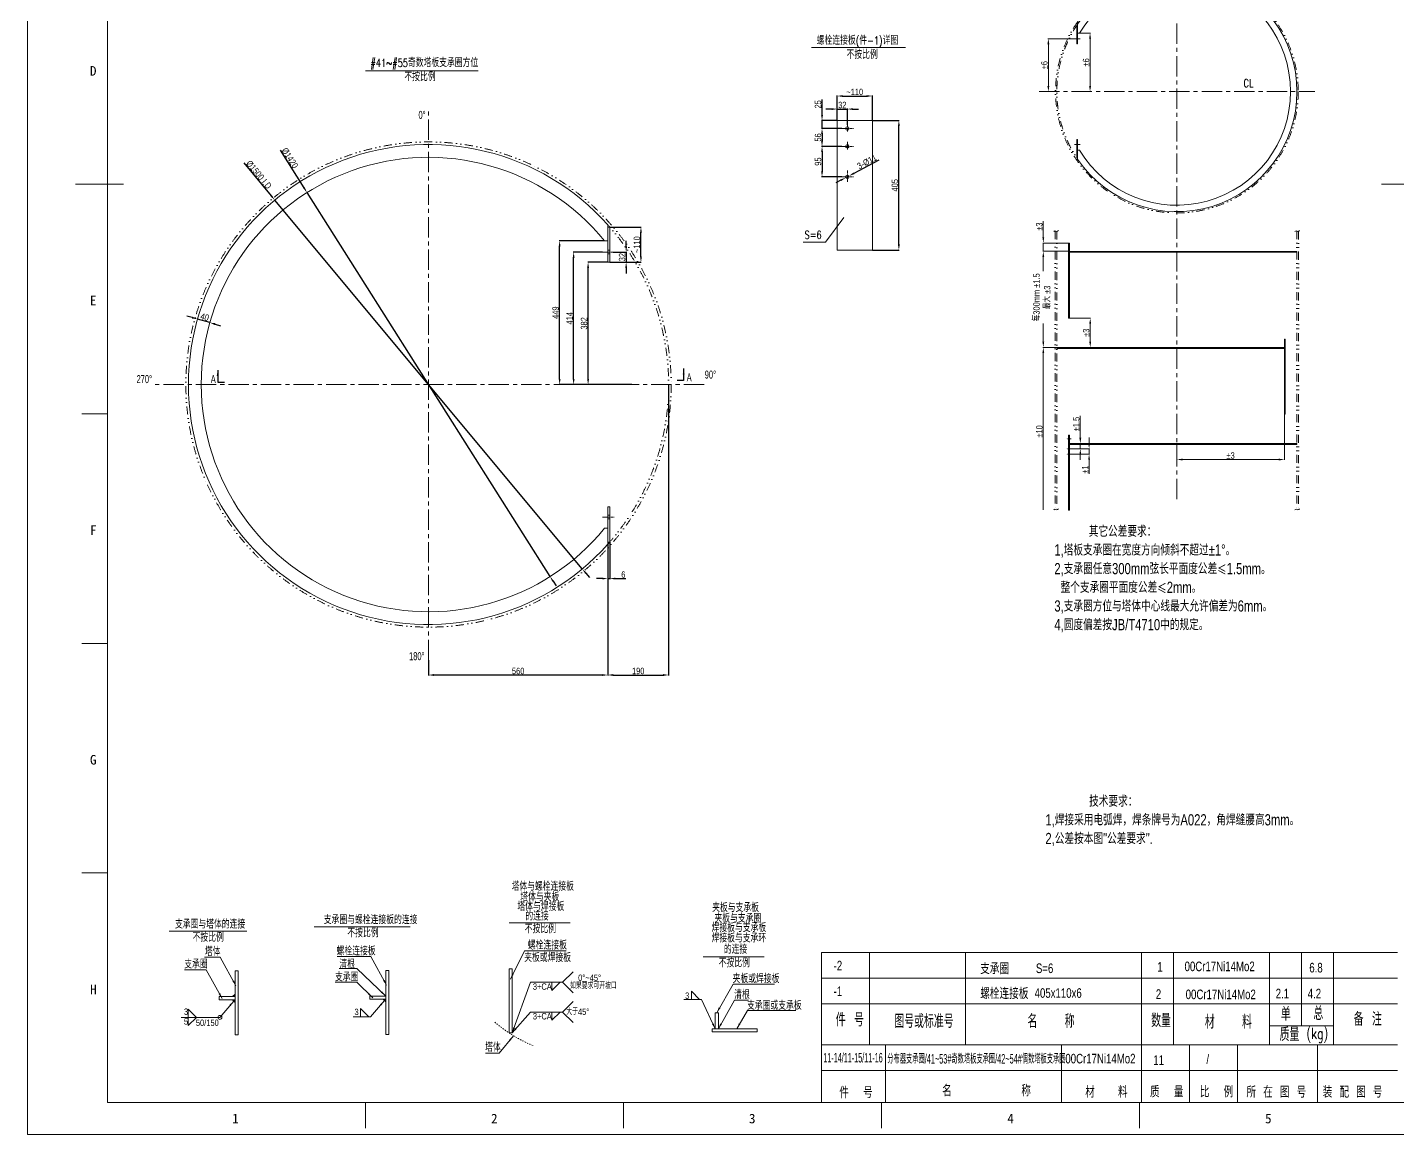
# Model space of a CAD drawing. Header units: millimetres. Extents: x 8160 to 405605, y -30951 to 80400.
# Drawn here: x 255247 to 272367, y 4938 to 18776 of the extents above; entities that cross this region are included whole.
import ezdxf

# ---------------------------------------------------------------- set-up
doc = ezdxf.new("R2010")
doc.units = ezdxf.units.MM
doc.linetypes.add('CENTER', pattern=[50.8, 31.75, -6.35, 6.35, -6.35])
doc.linetypes.add('DIVIDE', pattern=[31.75, 12.7, -6.35, 0, -6.35, 0, -6.35])
doc.layers.get('0').update_dxf_attribs({"lineweight": 13})
doc.layers.get('Defpoints').update_dxf_attribs({"lineweight": 13})
for name, color, linetype, lineweight in [('bh', 7, 'Continuous', 13), ('CENTER', 1, 'CENTER', 13), ('DIM', 7, 'Continuous', 13), ('DIVIDE', 3, 'DIVIDE', 13), ('PROFILE', 4, 'Continuous', 15), ('SEE', 2, 'Continuous', 13), ('table_i', 7, 'Continuous', 13), ('table_o', 161, 'Continuous', 13), ('TEXT', 7, 'Continuous', 13)]:
    doc.layers.add(name, color=color, linetype=linetype, lineweight=lineweight)
doc.styles.add('HZ', font='txt.shx', dxfattribs={"width": 0.75, "bigfont": 'tcc_hzdx.shx'})
doc.styles.add('HZDX', font='tcc_simp.shx', dxfattribs={"width": 0.8, "height": 80, "bigfont": 'hzdx.shx'})
doc.styles.add('HZTXT', font='txt', dxfattribs={"width": 0.7, "height": 30, "bigfont": 'HZTXT'})
doc.styles.add('TCC', font='tcc_simp.shx', dxfattribs={"width": 0.75, "bigfont": 'tcc_hzdx.shx'})
doc.styles.add('图签', font='SimSun.ttf', dxfattribs={"height": 3})
doc.dimstyles.new('uni', dxfattribs={"dimtxt": 90, "dimasz": 70, "dimexe": 5, "dimexo": 0.625, "dimgap": 10, "dimtad": 1, "dimdec": 0, "dimdsep": 46, "dimtxsty": 'HZDX', "dimcen": 2.5, "dimadec": 0, "dimazin": 0, "dimtfac": 1, "dimtdec": 0, "dimtmove": 0, "dimatfit": 3, "dimfxl": 0, "dimarcsym": 0})

# ---------------------------------------------------------------- blocks, each defined once
blk = doc.blocks.new('*D303')
at = {"layer": 'Defpoints', "color": 0}
for p in [(265805, 17919), (265365, 17613), (265805, 17613)]:
    blk.add_point(p, dxfattribs=at)
at = {"layer": 'DIM', "color": 0, "lineweight": -2}
for p, q in [((265365, 17614), (265365, 17924)), ((265435, 17919), (265735, 17919)), ((265805, 17614), (265805, 17924))]:
    blk.add_line(p, q, dxfattribs=at)
at = {"layer": 'DIM', "color": 0}
for points in [[(265435, 17930), (265435, 17907), (265365, 17919)], [(265735, 17930), (265735, 17907), (265805, 17919)]]:
    blk.add_solid(points, dxfattribs=at)
at = {"layer": 'DIM', "color": 0, "insert": (265585, 17969), "char_height": 80, "attachment_point": 5, "style": 'HZDX'}
blk.add_mtext('~110', dxfattribs=at)
blk = doc.blocks.new('*D304')
at = {"layer": 'Defpoints', "color": 0}
for p in [(265805, 17613), (266136, 17613), (265805, 15993)]:
    blk.add_point(p, dxfattribs=at)
at = {"layer": 'DIM', "color": 0, "lineweight": -2}
for p, q in [((265805, 17613), (266141, 17613)), ((266136, 16063), (266136, 17543)), ((265805, 15993), (266141, 15993))]:
    blk.add_line(p, q, dxfattribs=at)
at = {"layer": 'DIM', "color": 0}
for points in [[(266124, 17543), (266148, 17543), (266136, 17613)], [(266124, 16063), (266148, 16063), (266136, 15993)]]:
    blk.add_solid(points, dxfattribs=at)
at = {"layer": 'DIM', "color": 0, "insert": (266086, 16803), "char_height": 80, "attachment_point": 5, "rotation": 90, "style": 'HZDX'}
blk.add_mtext('405', dxfattribs=at)
blk = doc.blocks.new('*D305')
at = {"layer": 'Defpoints', "color": 0}
for p in [(265176, 17613), (265365, 17613), (265424, 17513)]:
    blk.add_point(p, dxfattribs=at)
at = {"layer": 'DIM', "color": 0, "lineweight": -2}
for p, q in [((265176, 17683), (265176, 17877)), ((265364, 17613), (265171, 17613)), ((265423, 17513), (265171, 17513)), ((265176, 17513), (265176, 17613)), ((265176, 17443), (265176, 17373))]:
    blk.add_line(p, q, dxfattribs=at)
at = {"layer": 'DIM', "color": 0}
for points in [[(265164, 17683), (265188, 17683), (265176, 17613)], [(265164, 17443), (265188, 17443), (265176, 17513)]]:
    blk.add_solid(points, dxfattribs=at)
at = {"layer": 'DIM', "color": 0, "insert": (265126, 17815), "char_height": 80, "attachment_point": 5, "rotation": 90, "style": 'HZDX'}
blk.add_mtext('25', dxfattribs=at)
blk = doc.blocks.new('*D306')
at = {"layer": 'Defpoints', "color": 0}
for p in [(265424, 17513), (265176, 17289), (265424, 17289)]:
    blk.add_point(p, dxfattribs=at)
at = {"layer": 'DIM', "color": 0, "lineweight": -2}
for p, q in [((265423, 17513), (265171, 17513)), ((265176, 17443), (265176, 17359)), ((265423, 17289), (265171, 17289))]:
    blk.add_line(p, q, dxfattribs=at)
at = {"layer": 'DIM', "color": 0}
for points in [[(265164, 17443), (265188, 17443), (265176, 17513)], [(265164, 17359), (265188, 17359), (265176, 17289)]]:
    blk.add_solid(points, dxfattribs=at)
at = {"layer": 'DIM', "color": 0, "insert": (265126, 17401), "char_height": 80, "attachment_point": 5, "rotation": 90, "style": 'HZDX'}
blk.add_mtext('56', dxfattribs=at)
blk = doc.blocks.new('*D307')
at = {"layer": 'Defpoints', "color": 0}
for p in [(265424, 17289), (265176, 16909), (265424, 16909)]:
    blk.add_point(p, dxfattribs=at)
at = {"layer": 'DIM', "color": 0, "lineweight": -2}
for p, q in [((265423, 17289), (265171, 17289)), ((265176, 17219), (265176, 16979)), ((265423, 16909), (265171, 16909))]:
    blk.add_line(p, q, dxfattribs=at)
at = {"layer": 'DIM', "color": 0}
for points in [[(265164, 17219), (265188, 17219), (265176, 17289)], [(265164, 16979), (265188, 16979), (265176, 16909)]]:
    blk.add_solid(points, dxfattribs=at)
at = {"layer": 'DIM', "color": 0, "insert": (265126, 17099), "char_height": 80, "attachment_point": 5, "rotation": 90, "style": 'HZDX'}
blk.add_mtext('95', dxfattribs=at)
blk = doc.blocks.new('*D302')
at = {"layer": 'Defpoints', "color": 0}
for p in [(265493, 17756), (265365, 17613), (265493, 17560)]:
    blk.add_point(p, dxfattribs=at)
at = {"layer": 'DIM', "color": 0, "lineweight": -2}
for p, q in [((265295, 17756), (265225, 17756)), ((265365, 17614), (265365, 17761)), ((265365, 17756), (265493, 17756)), ((265493, 17560), (265493, 17761)), ((265563, 17756), (265633, 17756))]:
    blk.add_line(p, q, dxfattribs=at)
at = {"layer": 'DIM', "color": 0}
for points in [[(265295, 17767), (265295, 17744), (265365, 17756)], [(265563, 17767), (265563, 17744), (265493, 17756)]]:
    blk.add_solid(points, dxfattribs=at)
at = {"layer": 'DIM', "color": 0, "insert": (265429, 17806), "char_height": 80, "attachment_point": 5, "style": 'HZDX'}
blk.add_mtext('32', dxfattribs=at)
blk = doc.blocks.new('*D301')
at = {"layer": 'Defpoints', "color": 0}
for p in [(265473, 16899), (265512, 16919)]:
    blk.add_point(p, dxfattribs=at)
at = {"layer": 'DIM', "color": 0, "lineweight": -2}
for p, q in [((265885, 17117), (265574, 16952)), ((265411, 16866), (265350, 16833)), ((265473, 16899), (265512, 16919))]:
    blk.add_line(p, q, dxfattribs=at)
at = {"layer": 'DIM', "color": 0}
for points in [[(265568, 16963), (265579, 16942), (265512, 16919)], [(265406, 16876), (265417, 16856), (265473, 16899)]]:
    blk.add_solid(points, dxfattribs=at)
at = {"layer": 'DIM', "color": 0, "insert": (265737, 17095), "char_height": 80, "attachment_point": 5, "rotation": 27.9631, "style": 'HZDX'}
blk.add_mtext('3-%%C11', dxfattribs=at)
blk = doc.blocks.new('*D698')
at = {"layer": 'Defpoints', "color": 0}
for p in [(88556, 9970), (89796, 9882), (88556, 9210)]:
    blk.add_point(p, dxfattribs=at)
at = {"layer": 'DIM', "color": 0, "lineweight": -2}
for p, q in [((88556, 9211), (88556, 9975)), ((89726, 9970), (88626, 9970)), ((89796, 9882), (89796, 9975))]:
    blk.add_line(p, q, dxfattribs=at)
at = {"layer": 'DIM', "color": 0}
for points in [[(88626, 9982), (88626, 9958), (88556, 9970)], [(89726, 9982), (89726, 9958), (89796, 9970)]]:
    blk.add_solid(points, dxfattribs=at)
at = {"layer": 'DIM', "color": 0, "insert": (89176, 10020), "char_height": 80, "attachment_point": 5, "style": 'HZDX'}
blk.add_mtext('%%p3', dxfattribs=at)
blk = doc.blocks.new('*D699')
at = {"layer": 'Defpoints', "color": 0}
for p in [(88579, 9098), (88579, 8366), (88711, 8366)]:
    blk.add_point(p, dxfattribs=at)
at = {"layer": 'DIM', "color": 0, "lineweight": -2}
for p, q in [((88580, 9098), (88716, 9098)), ((88711, 9028), (88711, 8436)), ((88580, 8366), (88716, 8366))]:
    blk.add_line(p, q, dxfattribs=at)
at = {"layer": 'DIM', "color": 0}
for points in [[(88699, 9028), (88723, 9028), (88711, 9098)], [(88699, 8436), (88723, 8436), (88711, 8366)]]:
    blk.add_solid(points, dxfattribs=at)
at = {"layer": 'DIM', "color": 0, "insert": (88661, 8732), "char_height": 80, "attachment_point": 5, "rotation": 90, "style": 'HZDX'}
blk.add_mtext('%%p6', dxfattribs=at)
blk = doc.blocks.new('*D700')
at = {"layer": 'Defpoints', "color": 0}
for p in [(88517, 9028), (88190, 8366), (88280, 8366)]:
    blk.add_point(p, dxfattribs=at)
at = {"layer": 'DIM', "color": 0, "lineweight": -2}
for p, q in [((88516, 9028), (88185, 9028)), ((88190, 8958), (88190, 8436)), ((88279, 8366), (88185, 8366))]:
    blk.add_line(p, q, dxfattribs=at)
at = {"layer": 'DIM', "color": 0}
for points in [[(88178, 8958), (88202, 8958), (88190, 9028)], [(88178, 8436), (88202, 8436), (88190, 8366)]]:
    blk.add_solid(points, dxfattribs=at)
at = {"layer": 'DIM', "color": 0, "insert": (88140, 8697), "char_height": 80, "attachment_point": 5, "rotation": 90, "style": 'HZDX'}
blk.add_mtext('%%p6', dxfattribs=at)
blk = doc.blocks.new('*D701')
at = {"layer": 'Defpoints', "color": 0}
for p in [(88127, 6474), (88441, 6474), (88453, 6370)]:
    blk.add_point(p, dxfattribs=at)
at = {"layer": 'DIM', "color": 0, "lineweight": -2}
for p, q in [((88127, 6544), (88127, 6745)), ((88440, 6474), (88122, 6474)), ((88452, 6370), (88122, 6370)), ((88127, 6370), (88127, 6474)), ((88127, 6300), (88127, 6230))]:
    blk.add_line(p, q, dxfattribs=at)
at = {"layer": 'DIM', "color": 0}
for points in [[(88115, 6544), (88138, 6544), (88127, 6474)], [(88115, 6300), (88138, 6300), (88127, 6370)]]:
    blk.add_solid(points, dxfattribs=at)
at = {"layer": 'DIM', "color": 0, "insert": (88077, 6679), "char_height": 80, "attachment_point": 5, "rotation": 90, "style": 'HZDX'}
blk.add_mtext('%%P3', dxfattribs=at)
blk = doc.blocks.new('*D702')
at = {"layer": 'Defpoints', "color": 0}
for p in [(88453, 6370), (88127, 5170), (88296, 5170)]:
    blk.add_point(p, dxfattribs=at)
at = {"layer": 'DIM', "color": 0, "lineweight": -2}
for p, q in [((88452, 6370), (88122, 6370)), ((88127, 6300), (88127, 6124)), ((88127, 5240), (88127, 5467)), ((88295, 5170), (88122, 5170))]:
    blk.add_line(p, q, dxfattribs=at)
at = {"layer": 'DIM', "color": 0}
for points in [[(88115, 6300), (88138, 6300), (88127, 6370)], [(88115, 5240), (88138, 5240), (88127, 5170)]]:
    blk.add_solid(points, dxfattribs=at)
at = {"layer": 'DIM', "color": 0, "insert": (88109, 5795), "char_height": 80, "attachment_point": 5, "rotation": 90, "style": 'HZDX'}
blk.add_mtext('每300mm %%P1.5\\P最大 %%p3', dxfattribs=at)
blk = doc.blocks.new('*D703')
at = {"layer": 'Defpoints', "color": 0}
for p in [(88453, 5534), (88453, 5170), (88713, 5170)]:
    blk.add_point(p, dxfattribs=at)
at = {"layer": 'DIM', "color": 0, "lineweight": -2}
for p, q in [((88454, 5534), (88718, 5534)), ((88713, 5464), (88713, 5240)), ((88454, 5170), (88718, 5170))]:
    blk.add_line(p, q, dxfattribs=at)
at = {"layer": 'DIM', "color": 0}
for points in [[(88701, 5464), (88724, 5464), (88713, 5534)], [(88701, 5240), (88724, 5240), (88713, 5170)]]:
    blk.add_solid(points, dxfattribs=at)
at = {"layer": 'DIM', "color": 0, "insert": (88663, 5352), "char_height": 80, "attachment_point": 5, "rotation": 90, "style": 'HZDX'}
blk.add_mtext('%%p3', dxfattribs=at)
blk = doc.blocks.new('*D704')
at = {"layer": 'Defpoints', "color": 0}
for p in [(91139, 4334), (89796, 3958), (91139, 3768)]:
    blk.add_point(p, dxfattribs=at)
at = {"layer": 'DIM', "color": 0, "lineweight": -2}
for p, q in [((91139, 4333), (91139, 3763)), ((89796, 3957), (89796, 3763)), ((89866, 3768), (91069, 3768))]:
    blk.add_line(p, q, dxfattribs=at)
at = {"layer": 'DIM', "color": 0}
for points in [[(89866, 3779), (89866, 3756), (89796, 3768)], [(91069, 3779), (91069, 3756), (91139, 3768)]]:
    blk.add_solid(points, dxfattribs=at)
at = {"layer": 'DIM', "color": 0, "insert": (90467, 3818), "char_height": 80, "attachment_point": 5, "style": 'HZDX'}
blk.add_mtext('%%p3', dxfattribs=at)
blk = doc.blocks.new('*D705')
at = {"layer": 'Defpoints', "color": 0}
for p in [(88473, 3970), (88589, 3970), (88473, 3902)]:
    blk.add_point(p, dxfattribs=at)
at = {"layer": 'DIM', "color": 0, "lineweight": -2}
for p, q in [((88589, 4040), (88589, 4313)), ((88473, 3970), (88594, 3970)), ((88589, 3902), (88589, 3970)), ((88473, 3902), (88594, 3902)), ((88589, 3832), (88589, 3762))]:
    blk.add_line(p, q, dxfattribs=at)
at = {"layer": 'DIM', "color": 0}
for points in [[(88577, 4040), (88601, 4040), (88589, 3970)], [(88577, 3832), (88601, 3832), (88589, 3902)]]:
    blk.add_solid(points, dxfattribs=at)
at = {"layer": 'DIM', "color": 0, "insert": (88539, 4211), "char_height": 80, "attachment_point": 5, "rotation": 90, "style": 'HZDX'}
blk.add_mtext('%%p1.5', dxfattribs=at)
blk = doc.blocks.new('*D697')
at = {"layer": 'Defpoints', "color": 0}
for p in [(88473, 3902), (88473, 3835), (88699, 3835)]:
    blk.add_point(p, dxfattribs=at)
at = {"layer": 'DIM', "color": 0, "lineweight": -2}
for p, q in [((88699, 3972), (88699, 4042)), ((88473, 3835), (88704, 3835)), ((88474, 3902), (88704, 3902)), ((88699, 3902), (88699, 3835)), ((88699, 3765), (88699, 3589))]:
    blk.add_line(p, q, dxfattribs=at)
at = {"layer": 'DIM', "color": 0}
for points in [[(88687, 3972), (88710, 3972), (88699, 3902)], [(88687, 3765), (88710, 3765), (88699, 3835)]]:
    blk.add_solid(points, dxfattribs=at)
at = {"layer": 'DIM', "color": 0, "insert": (88649, 3642), "char_height": 80, "attachment_point": 5, "rotation": 90, "style": 'HZDX'}
blk.add_mtext('%%p1', dxfattribs=at)
blk = doc.blocks.new('*D706')
at = {"layer": 'Defpoints', "color": 0}
for p in [(88296, 5170), (88127, 3139), (88296, 3139)]:
    blk.add_point(p, dxfattribs=at)
at = {"layer": 'DIM', "color": 0, "lineweight": -2}
for p, q in [((88295, 5170), (88122, 5170)), ((88127, 5100), (88127, 3139))]:
    blk.add_line(p, q, dxfattribs=at)
at = {"layer": 'DIM', "color": 0}
blk.add_solid([(88115, 5100), (88138, 5100), (88127, 5170)], dxfattribs=at)
at = {"layer": 'DIM', "color": 0, "insert": (88077, 4119), "char_height": 80, "attachment_point": 5, "rotation": 90, "style": 'HZDX'}
blk.add_mtext('%%p10', dxfattribs=at)
blk = doc.blocks.new('_None')
blk = doc.blocks.new('*D760')
at = {"layer": 'Defpoints', "color": 0}
for p in [(263259, 14313), (262499, 12317), (263259, 10682)]:
    blk.add_point(p, dxfattribs=at)
at = {"layer": 'DIM', "color": 0, "lineweight": -2}
for p, q in [((263259, 14312), (263259, 10677)), ((262499, 12316), (262499, 10677)), ((262569, 10682), (263189, 10682))]:
    blk.add_line(p, q, dxfattribs=at)
at = {"layer": 'DIM', "color": 0}
for points in [[(262569, 10694), (262569, 10670), (262499, 10682)], [(263189, 10694), (263189, 10670), (263259, 10682)]]:
    blk.add_solid(points, dxfattribs=at)
at = {"layer": 'DIM', "color": 0, "insert": (262879, 10732), "char_height": 80, "attachment_point": 5, "style": 'HZDX'}
blk.add_mtext('190', dxfattribs=at)
blk = doc.blocks.new('*D761')
at = {"layer": 'Defpoints', "color": 0}
for p in [(262499, 12317), (260259, 10869), (260259, 10682)]:
    blk.add_point(p, dxfattribs=at)
at = {"layer": 'DIM', "color": 0, "lineweight": -2}
for p, q in [((262499, 12316), (262499, 10677)), ((260259, 10869), (260259, 10677)), ((262429, 10682), (260329, 10682))]:
    blk.add_line(p, q, dxfattribs=at)
at = {"layer": 'DIM', "color": 0}
for points in [[(260329, 10694), (260329, 10670), (260259, 10682)], [(262429, 10694), (262429, 10670), (262499, 10682)]]:
    blk.add_solid(points, dxfattribs=at)
at = {"layer": 'DIM', "color": 0, "insert": (261379, 10732), "char_height": 80, "attachment_point": 5, "style": 'HZDX'}
blk.add_mtext('560', dxfattribs=at)
blk = doc.blocks.new('*D762')
at = {"layer": 'Defpoints', "color": 0}
for p in [(262523, 12344), (262499, 12317), (262523, 11887)]:
    blk.add_point(p, dxfattribs=at)
at = {"layer": 'DIM', "color": 0, "lineweight": -2}
for p, q in [((262523, 12344), (262523, 11882)), ((262499, 12316), (262499, 11882)), ((262429, 11887), (262359, 11887)), ((262499, 11887), (262523, 11887)), ((262593, 11887), (262723, 11887))]:
    blk.add_line(p, q, dxfattribs=at)
at = {"layer": 'DIM', "color": 0}
for points in [[(262429, 11899), (262429, 11876), (262499, 11887)], [(262593, 11899), (262593, 11876), (262523, 11887)]]:
    blk.add_solid(points, dxfattribs=at)
at = {"layer": 'DIM', "color": 0, "insert": (262693, 11937), "char_height": 80, "attachment_point": 5, "style": 'HZDX'}
blk.add_mtext('6', dxfattribs=at)
blk = doc.blocks.new('*D756')
at = {"layer": 'Defpoints', "color": 0}
for p in [(262565, 15969), (262524, 15841), (262728, 15841)]:
    blk.add_point(p, dxfattribs=at)
at = {"layer": 'DIM', "color": 0, "lineweight": -2}
for p, q in [((262728, 16039), (262728, 16109)), ((262566, 15969), (262733, 15969)), ((262728, 15969), (262728, 15841)), ((262524, 15841), (262733, 15841)), ((262728, 15771), (262728, 15701))]:
    blk.add_line(p, q, dxfattribs=at)
at = {"layer": 'DIM', "color": 0}
for points in [[(262717, 16039), (262740, 16039), (262728, 15969)], [(262717, 15771), (262740, 15771), (262728, 15841)]]:
    blk.add_solid(points, dxfattribs=at)
at = {"layer": 'DIM', "color": 0, "insert": (262678, 15905), "char_height": 80, "attachment_point": 5, "rotation": 90, "style": 'HZDX'}
blk.add_mtext('32', dxfattribs=at)
blk = doc.blocks.new('*D763')
at = {"layer": 'Defpoints', "color": 0}
for p in [(261897, 16109), (262459, 16109), (262799, 14313)]:
    blk.add_point(p, dxfattribs=at)
at = {"layer": 'DIM', "color": 0, "lineweight": -2}
for p, q in [((262459, 16109), (261892, 16109)), ((261897, 14383), (261897, 16039)), ((262799, 14313), (261892, 14313))]:
    blk.add_line(p, q, dxfattribs=at)
at = {"layer": 'DIM', "color": 0}
for points in [[(261886, 16039), (261909, 16039), (261897, 16109)], [(261886, 14383), (261909, 14383), (261897, 14313)]]:
    blk.add_solid(points, dxfattribs=at)
at = {"layer": 'DIM', "color": 0, "insert": (261847, 15211), "char_height": 80, "attachment_point": 5, "rotation": 90, "style": 'HZDX'}
blk.add_mtext('449', dxfattribs=at)
blk = doc.blocks.new('*D764')
at = {"layer": 'Defpoints', "color": 0}
for p in [(258339, 16617), (262180, 12008)]:
    blk.add_point(p, dxfattribs=at)
at = {"layer": 'DIM', "color": 0, "lineweight": -2}
for p, q in [((257951, 17082), (258294, 16671)), ((262180, 12008), (258339, 16617)), ((262225, 11954), (262269, 11900))]:
    blk.add_line(p, q, dxfattribs=at)
at = {"layer": 'DIM', "color": 0}
for points in [[(258303, 16679), (258285, 16664), (258339, 16617)], [(262234, 11962), (262216, 11947), (262180, 12008)]]:
    blk.add_solid(points, dxfattribs=at)
at = {"layer": 'DIM', "color": 0, "insert": (258139, 16935), "char_height": 80, "attachment_point": 5, "rotation": 309.8044, "style": 'HZDX'}
blk.add_mtext('%%C1500 I.D', dxfattribs=at)
blk = doc.blocks.new('*D757')
at = {"layer": 'Defpoints', "color": 0}
for p in [(257373, 15130), (257373, 15130), (257527, 15086)]:
    blk.add_point(p, dxfattribs=at)
at = {"layer": 'DIM', "color": 0, "lineweight": -2}
for p, q in [((257305, 15149), (257238, 15168)), ((257373, 15129), (257371, 15125)), ((257527, 15086), (257373, 15130)), ((257527, 15086), (257525, 15082)), ((257594, 15067), (257661, 15048))]:
    blk.add_line(p, q, dxfattribs=at)
at = {"layer": 'DIM', "color": 0}
for points in [[(257309, 15160), (257302, 15138), (257373, 15130)], [(257597, 15079), (257591, 15056), (257527, 15086)]]:
    blk.add_solid(points, dxfattribs=at)
at = {"layer": 'DIM', "color": 0, "insert": (257463, 15156), "char_height": 80, "attachment_point": 5, "rotation": 344.1883, "style": 'HZDX'}
blk.add_mtext('40', dxfattribs=at)
blk = doc.blocks.new('*D765')
at = {"layer": 'Defpoints', "color": 0}
for p in [(262523, 16281), (262913, 16281), (262523, 15841)]:
    blk.add_point(p, dxfattribs=at)
at = {"layer": 'DIM', "color": 0, "lineweight": -2}
for p, q in [((262524, 16281), (262918, 16281)), ((262913, 15911), (262913, 16211)), ((262524, 15841), (262918, 15841))]:
    blk.add_line(p, q, dxfattribs=at)
at = {"layer": 'DIM', "color": 0}
for points in [[(262902, 16211), (262925, 16211), (262913, 16281)], [(262902, 15911), (262925, 15911), (262913, 15841)]]:
    blk.add_solid(points, dxfattribs=at)
at = {"layer": 'DIM', "color": 0, "insert": (262863, 16061), "char_height": 80, "attachment_point": 5, "rotation": 90, "style": 'HZDX'}
blk.add_mtext('~110', dxfattribs=at)
blk = doc.blocks.new('*D758')
at = {"layer": 'Defpoints', "color": 0}
for p in [(258741, 16712), (261778, 11913)]:
    blk.add_point(p, dxfattribs=at)
at = {"layer": 'DIM', "color": 0, "lineweight": -2}
for p, q in [((258407, 17240), (258703, 16772)), ((261778, 11913), (258741, 16712)), ((261815, 11854), (261853, 11795))]:
    blk.add_line(p, q, dxfattribs=at)
at = {"layer": 'DIM', "color": 0}
for points in [[(258713, 16778), (258693, 16765), (258741, 16712)], [(261825, 11860), (261806, 11847), (261778, 11913)]]:
    blk.add_solid(points, dxfattribs=at)
at = {"layer": 'DIM', "color": 0, "insert": (258527, 17143), "char_height": 80, "attachment_point": 5, "rotation": 302.3273, "style": 'HZDX'}
blk.add_mtext('%%c1420', dxfattribs=at)
blk = doc.blocks.new('*D759')
at = {"layer": 'Defpoints', "color": 0}
for p in [(262253, 15841), (262499, 15841), (262799, 14313)]:
    blk.add_point(p, dxfattribs=at)
at = {"layer": 'DIM', "color": 0, "lineweight": -2}
for p, q in [((262499, 15841), (262248, 15841)), ((262253, 14383), (262253, 15771)), ((262798, 14313), (262248, 14313))]:
    blk.add_line(p, q, dxfattribs=at)
at = {"layer": 'DIM', "color": 0}
for points in [[(262241, 15771), (262265, 15771), (262253, 15841)], [(262241, 14383), (262265, 14383), (262253, 14313)]]:
    blk.add_solid(points, dxfattribs=at)
at = {"layer": 'DIM', "color": 0, "insert": (262203, 15077), "char_height": 80, "attachment_point": 5, "rotation": 90, "style": 'HZDX'}
blk.add_mtext('382', dxfattribs=at)
blk = doc.blocks.new('*D755')
at = {"layer": 'Defpoints', "color": 0}
for p in [(262072, 15969), (262433, 15969), (262799, 14313)]:
    blk.add_point(p, dxfattribs=at)
at = {"layer": 'DIM', "color": 0, "lineweight": -2}
for p, q in [((262433, 15969), (262067, 15969)), ((262072, 14383), (262072, 15899)), ((262798, 14313), (262067, 14313))]:
    blk.add_line(p, q, dxfattribs=at)
at = {"layer": 'DIM', "color": 0}
for points in [[(262061, 15899), (262084, 15899), (262072, 15969)], [(262061, 14383), (262084, 14383), (262072, 14313)]]:
    blk.add_solid(points, dxfattribs=at)
at = {"layer": 'DIM', "color": 0, "insert": (262022, 15141), "char_height": 80, "attachment_point": 5, "rotation": 90, "style": 'HZDX'}
blk.add_mtext('414', dxfattribs=at)
blk = doc.blocks.new('btol-1')
at = {"layer": 'CENTER', "ltscale": 8}
for p, q in [((89795.7, 3273.8), (89795.7, 10087.5)), ((88074.1, 8365.9), (91517.4, 8365.9))]:
    blk.add_line(p, q, dxfattribs=at)
at = {"layer": 'CENTER'}
for p, q in [((88516.8, 9027.9), (88589.2, 9027.9)), ((88516.8, 7703.9), (88589.2, 7703.9)), ((88472.7, 4027.8), (88421.2, 4027.8)), ((88472.7, 3902.1), (88421.2, 3902.1)), ((88472.7, 3835.4), (88421.2, 3835.4))]:
    blk.add_line(p, q, dxfattribs=at)
at = {"layer": 'DIVIDE', "ltscale": 8}
for p, q in [((88275.7, 6624.8), (88275.7, 3145.6)), ((88295.7, 6618.5), (88295.7, 3139.3)), ((91295.7, 6622.6), (91295.7, 3143.5)), ((91315.7, 6620.1), (91315.7, 3140.9))]:
    blk.add_line(p, q, dxfattribs=at)
blk.add_circle((89795.7, 8365.9), 1516, dxfattribs=at)
blk.add_arc((89795.7, 8365.9), 1500, 145.75783, 214.24217, dxfattribs=at)
at = {"layer": 'PROFILE'}
for p, q in [((88543.7, 9192), (88543.7, 8963.9)), ((88543.7, 9192), (88555.7, 9192)), ((88555.7, 9209.9), (88555.7, 8963.9)), ((88555.7, 9097.9), (88578.9, 9097.9)), ((88543.7, 8963.9), (88555.7, 8963.9)), ((88543.7, 7767.9), (88555.7, 7767.9)), ((88543.7, 7539.7), (88543.7, 7767.9)), ((88555.7, 7521.8), (88555.7, 7767.9)), ((88543.7, 7539.7), (88555.7, 7539.7)), ((88555.7, 7633.9), (88578.9, 7633.9)), ((88440.9, 6473.5), (88440.9, 5533.5)), ((88452.9, 6473.5), (88440.9, 6473.5)), ((88452.9, 6473.5), (88452.9, 5533.5)), ((88452.9, 6369.5), (91295.7, 6369.5)), ((88452.9, 6357.5), (91295.7, 6357.5)), ((91295.7, 6357.5), (91295.7, 6369.5)), ((88452.9, 5533.5), (88440.9, 5533.5)), ((91138.6, 5169.5), (88295.7, 5169.5)), ((88295.7, 5157.5), (88295.7, 5169.5)), ((91138.6, 5157.5), (88295.7, 5157.5)), ((91138.6, 5273.5), (91138.6, 4733.5)), ((91138.6, 5273.5), (91150.6, 5273.5)), ((91150.6, 5273.5), (91150.6, 4733.5)), ((91138.7, 4735.6), (91138.6, 4333.5)), ((91150.6, 4733.5), (91150.6, 4333.5)), ((91138.6, 4333.5), (91150.6, 4333.5)), ((88440.9, 4073.5), (88440.9, 3133.5)), ((88452.9, 4073.5), (88440.9, 4073.5)), ((88452.9, 4073.5), (88452.9, 3133.5)), ((88452.9, 3969.5), (91295.7, 3969.5)), ((88452.9, 3957.5), (91295.7, 3957.5)), ((91295.7, 3957.5), (91295.7, 3969.5)), ((88452.9, 3133.5), (88440.9, 3133.5))]:
    blk.add_line(p, q, dxfattribs=at)
for radius, start, end in [(1500, 214.24217, 145.75783), (1420, 211.03041, 148.96959)]:
    blk.add_arc((89795.7, 8365.9), radius, start, end, dxfattribs=at)
at = {"layer": 'SEE'}
for points in [[(88256.2, 6619.1), (88271.5, 6625.4), (88293.8, 6618.4), (88315.4, 6630.3)], [(91270.4, 6619.1), (91285.7, 6625.4), (91308, 6618.4), (91329.6, 6630.3)], [(88256.2, 3140), (88271.5, 3146.3), (88293.8, 3139.3), (88315.4, 3151.1)], [(91270.4, 3140), (91285.7, 3146.3), (91308, 3139.3), (91329.6, 3151.1)]]:
    blk.add_spline(points, degree=3, dxfattribs=at)
at = {"insert": (88264.8, 2940.9), "char_height": 140, "width": 3591.964, "attachment_point": 1, "style": 'TCC'}
blk.add_mtext('{\\Ftcc_simp,hzdx|c134;           其它公差要求：\\P1,塔板支承圈在宽度方向倾斜不超过%%P1%%D。\\P2,支承圈任意300mm弦长平面度公差\\Ftxt|c0;\\H0.8333x;≤\\Ftcc_simp,hzdx|c134;\\H1.2x;1.5mm。\\P  整个支承圈平面度公差\\Ftxt|c0;\\H0.8333x;≤\\Ftcc_simp,hzdx|c134;\\H1.2x;2mm。\\P3,支承圈方位与塔体中心线最大允许偏差为6mm。\\P4,圆度偏差按JB/T4710中的规定。}', dxfattribs=at)
at = {"layer": 'DIM', "style": 'HZ', "width": 0.75}
for s, p in [('公差要求', (89557.3, 10227.7)), ('CL', (89835.6, 9610)), ('CL', (90629.4, 8422))]:
    blk.add_text(s, height=100, dxfattribs=at).set_placement(p)
at = {"layer": 'DIM'}
for base, p1, p2, picture, middle in [((88555.7, 9970.1), (89795.7, 9881.9), (88555.7, 9209.9), '*D698', (89175.7, 10020.1)), ((91138.6, 3767.8), (89795.7, 3957.5), (91138.6, 4333.5), '*D704', (90467.1, 3817.8))]:
    dim = blk.add_linear_dim(base=base, p1=p1, p2=p2, text='%%p3', dimstyle='uni', dxfattribs=at)
    dim.commit()
    dim.dimension.update_dxf_attribs({"geometry": picture, "text_midpoint": middle})
for base, p1, p2, text, picture, middle in [((88711, 8365.9), (88578.9, 9097.9), (88578.9, 8365.9), '%%p6', '*D699', (88661, 8731.9)), ((88189.8, 8365.9), (88516.8, 9027.9), (88279.7, 8365.9), '%%p6', '*D700', (88139.8, 8696.9)), ((88126.7, 6473.5), (88452.9, 6369.5), (88440.9, 6473.5), '%%P3', '*D701', (88076.7, 6679.2)), ((88712.8, 5169.5), (88452.9, 5533.5), (88452.9, 5169.5), '%%p3', '*D703', (88662.8, 5351.5)), ((88589.1, 3969.5), (88472.7, 3902.1), (88472.7, 3969.5), '%%p1.5', '*D705', (88539.1, 4211.4)), ((88698.8, 3835.4), (88473.3, 3902.1), (88472.7, 3835.4), '%%p1', '*D697', (88648.8, 3642.3))]:
    dim = blk.add_linear_dim(base=base, p1=p1, p2=p2, angle=90, text=text, dimstyle='uni', dxfattribs=at)
    dim.commit()
    dim.dimension.update_dxf_attribs({"geometry": picture, "text_midpoint": middle})
dim = blk.add_linear_dim(base=(88126.7, 5169.5), p1=(88452.9, 6369.5), p2=(88295.7, 5169.5), angle=90, text='每300mm %%P1.5\\P最大 %%p3', dimstyle='uni', override={"dimtmove": 2}, dxfattribs=at)
dim.commit()
dim.dimension.update_dxf_attribs({"geometry": '*D702', "text_midpoint": (88108.7, 5795.5), "dimtype": 160})
dim = blk.add_linear_dim(base=(88126.7, 3139.3), p1=(88295.7, 5169.5), p2=(88295.7, 3139.3), angle=90, text='%%p10', dimstyle='uni', override={"dimblk2": 'None', "dimsah": 1, "dimse2": 1}, dxfattribs=at)
dim.commit()
dim.dimension.update_dxf_attribs({"geometry": '*D706', "text_midpoint": (88076.7, 4119.4)})
blk = doc.blocks.new('bconn-3')
at = {"layer": 'DIM'}
for p, q in [((94205, 5789), (94965, 5789)), ((94868, 5044), (95001, 5177)), ((94738, 4942), (94841, 5044)), ((94738, 4942), (94738, 5044)), ((94868, 5044), (95001, 4912)), ((94868, 4673), (95001, 4806)), ((94738, 4570), (94841, 4673)), ((94738, 4570), (94738, 4673)), ((94868, 4673), (95001, 4541))]:
    blk.add_line(p, q, dxfattribs=at)
at = {"layer": 'DIVIDE'}
blk.add_arc((95130, 5812), 1681, 228.9031, 248.446, dxfattribs=at)
at = {"layer": 'PROFILE'}
for p, q in [((94201, 4412), (94201, 5212)), ((94241, 5212), (94201, 5212)), ((94241, 4412), (94241, 5212)), ((94241, 4412), (94201, 4412))]:
    blk.add_line(p, q, dxfattribs=at)
at = {"layer": 'DIM'}
for s, height, style, width, p in [('塔体与螺栓连接板', 100, 'HZ', 0.75, (94233, 6190)), ('塔体与夹板', 100, 'HZ', 0.75, (94342, 6057)), ('塔体与焊接板', 100, 'HZ', 0.75, (94306, 5939)), ('的连接', 100, 'HZ', 0.75, (94405, 5818)), ('不按比例', 100, 'HZ', 0.75, (94398, 5659)), ('螺栓连接板', 100, 'HZ', 0.75, (94437, 5455)), ('夹板或焊接板', 100, 'HZ', 0.75, (94391, 5300)), ('0%%D~45%%D', 80, 'HZDX', 0.7, (95065, 5061)), ('3+CA.', 80, 'HZDX', 0.7, (94499, 4951)), ('如果要求可开坡口', 80, 'HZDX', 0.7, (94964, 4962)), ('3+CA.', 80, 'HZDX', 0.7, (94499, 4580)), ('大于45%%D', 80, 'HZDX', 0.7, (94917, 4636)), ('塔体', 100, 'HZ', 0.75, (93903, 4179))]:
    blk.add_text(s, height=height, dxfattribs=dict(at, style=style, width=width)).set_placement(p)
at = {"layer": 'bh'}
for points in [[(94218, 5083), (94396, 5438), (94915, 5438)], [(94257, 4376), (94078, 4158), (93906, 4158)]]:
    blk.add_leader(points, dimstyle='uni', override={"dimgap": 10, "dimtad": 0}, dxfattribs=at)
at = {"layer": 'DIM'}
for points in [[(94241, 4412), (94469, 5044), (94868, 5044)], [(94241, 4412), (94469, 4673), (94868, 4673)]]:
    blk.add_leader(points, dimstyle='uni', override={"dimgap": 10, "dimtad": 0}, dxfattribs=at)
blk = doc.blocks.new('bconn-1')
at = {"layer": 'bh'}
for points in [[(95782, 8561), (95750, 8529), (95782, 8529)], [(95782, 8457), (95750, 8489), (95782, 8489)]]:
    blk.add_hatch(color=256, dxfattribs=at).paths.add_polyline_path(points)
for p, q in [((95750, 8529), (95782, 8561)), ((95750, 8489), (95782, 8457))]:
    blk.add_line(p, q, dxfattribs=at)
at = {"layer": 'DIM'}
for p, q in [((94961, 9346), (95930, 9346)), ((95198, 8372), (95301, 8269)), ((95198, 8372), (95198, 8269)), ((95198, 8167), (95301, 8269)), ((95198, 8167), (95198, 8269))]:
    blk.add_line(p, q, dxfattribs=at)
blk.add_circle((95593, 8269), 25, dxfattribs=at)
at = {"layer": 'PROFILE'}
for p, q in [((95782, 8049), (95782, 8849)), ((95822, 8849), (95782, 8849)), ((95822, 8049), (95822, 8849)), ((95582, 8489), (95582, 8529)), ((95782, 8529), (95582, 8529)), ((95782, 8489), (95582, 8489)), ((95822, 8049), (95782, 8049))]:
    blk.add_line(p, q, dxfattribs=at)
at = {"layer": 'DIM'}
for s, height, style, width, p in [('支承圈与塔体的连接', 100, 'HZ', 0.75, (95032, 9380)), ('不按比例', 100, 'HZ', 0.75, (95252, 9215)), ('塔体', 100, 'HZ', 0.75, (95405, 9038)), ('支承圈', 100, 'HZ', 0.75, (95148, 8881)), ('3', 80, 'HZDX', 0.7, (95144, 8300)), ('5', 80, 'HZDX', 0.7, (95144, 8179)), ('50/150', 80, 'HZDX', 0.7, (95293, 8162))]:
    blk.add_text(s, height=height, dxfattribs=dict(at, style=style, width=width)).set_placement(p)
at = {"layer": 'bh'}
for points in [[(95794, 8663), (95595, 9022), (95399, 9022)], [(95620, 8506), (95422, 8865), (95152, 8865)]]:
    blk.add_leader(points, dimstyle='uni', override={"dimgap": 10, "dimtad": 0}, dxfattribs=at)
at = {"layer": 'DIM'}
blk.add_leader([(95766, 8473), (95593, 8269), (95110, 8269)], dimstyle='uni', override={"dimgap": 10, "dimtad": 0}, dxfattribs=at)
blk = doc.blocks.new('bconn-2')
at = {"layer": 'bh'}
blk.add_hatch(color=256, dxfattribs=at).paths.add_polyline_path([(97291, 8457), (97259, 8489), (97291, 8489)])
blk.add_line((97259, 8489), (97291, 8457), dxfattribs=at)
at = {"layer": 'DIM'}
for p, q in [((96396, 9395), (97596, 9395)), ((96977, 8372), (97080, 8269)), ((96977, 8372), (96977, 8269))]:
    blk.add_line(p, q, dxfattribs=at)
at = {"layer": 'PROFILE'}
for p, q in [((97291, 8049), (97291, 8849)), ((97331, 8849), (97291, 8849)), ((97331, 8049), (97331, 8849)), ((97091, 8489), (97091, 8529)), ((97291, 8529), (97091, 8529)), ((97291, 8489), (97091, 8489)), ((97331, 8049), (97291, 8049))]:
    blk.add_line(p, q, dxfattribs=at)
at = {"layer": 'DIM'}
for s, height, style, width, p in [('支承圈与螺栓连接板的连接', 100, 'HZ', 0.75, (96517, 9429)), ('不按比例', 100, 'HZ', 0.75, (96811, 9264)), ('螺栓连接板', 100, 'HZ', 0.75, (96677, 9038)), ('清根', 100, 'HZ', 0.75, (96712, 8874)), ('支承圈', 100, 'HZ', 0.75, (96657, 8713)), ('3', 80, 'HZDX', 0.7, (96901, 8291))]:
    blk.add_text(s, height=height, dxfattribs=dict(at, style=style, width=width)).set_placement(p)
at = {"layer": 'bh'}
for points in [[(97302, 8663), (97103, 9022), (96683, 9022)], [(97291, 8529), (96930, 8871), (96711, 8871)], [(97129, 8506), (96930, 8702), (96661, 8702)]]:
    blk.add_leader(points, dimstyle='uni', override={"dimgap": 10, "dimtad": 0}, dxfattribs=at)
at = {"layer": 'DIM'}
blk.add_leader([(97275, 8473), (97102, 8269), (96886, 8269)], dimstyle='uni', override={"dimgap": 10, "dimtad": 0}, dxfattribs=at)
blk = doc.blocks.new('bconn-4')
at = {"layer": 'DIM'}
for p, q in [((99022, 9718), (99782, 9718)), ((98874, 9287), (98977, 9185)), ((98874, 9287), (98874, 9185))]:
    blk.add_line(p, q, dxfattribs=at)
at = {"layer": 'PROFILE'}
for p, q in [((99171, 9019), (99211, 9019)), ((99171, 8819), (99171, 9019)), ((99211, 8819), (99211, 9019)), ((99133, 8819), (99694, 8819)), ((99133, 8819), (99133, 8779)), ((99133, 8779), (99694, 8779)), ((99694, 8779), (99694, 8819))]:
    blk.add_line(p, q, dxfattribs=at)
at = {"layer": 'DIM'}
for s, height, style, width, p in [('夹板与支承板', 100, 'HZ', 0.75, (99133, 10279)), ('焊接板与支承板', 100, 'HZ', 0.75, (99126, 10028)), ('夹板与支承圈', 100, 'HZ', 0.75, (99162, 10145)), ('焊接板与支承环', 100, 'HZ', 0.75, (99126, 9898)), ('的连接', 100, 'HZ', 0.75, (99280, 9757)), ('不按比例', 100, 'HZ', 0.75, (99215, 9588)), ('夹板或焊接板', 100, 'HZ', 0.75, (99389, 9390)), ('3', 80, 'HZDX', 0.7, (98795, 9191)), ('清根', 100, 'HZ', 0.75, (99409, 9190)), ('支承圈或支承板', 100, 'HZ', 0.75, (99569, 9056))]:
    blk.add_text(s, height=height, dxfattribs=dict(at, style=style, width=width)).set_placement(p)
at = {"layer": 'bh'}
for points in [[(99191, 9019), (99394, 9374), (99913, 9374)], [(99211, 8819), (99414, 9174), (99588, 9174)], [(99442, 8819), (99573, 9047), (100177, 9047)]]:
    blk.add_leader(points, dimstyle='uni', override={"dimgap": 10, "dimtad": 0}, dxfattribs=at)
at = {"layer": 'DIM'}
blk.add_leader([(99171, 8818), (98999, 9185), (98778, 9185)], dimstyle='uni', override={"dimgap": 10, "dimtad": 0}, dxfattribs=at)

msp = doc.modelspace()

# ---------------------------------------------------------------- linework, layer by layer
at = {"color": 7}
for p, q in [((255247.3, 28697.8), (255247.3, 4937.8)), ((256247.3, 28297.8), (256247.3, 5337.8)), ((255847.3, 16817.8), (256447.3, 16817.8)), ((272767.3, 16817.8), (272167.3, 16817.8)), ((256247.3, 13947.8), (255927.3, 13947.8)), ((256247.3, 11077.8), (255927.3, 11077.8)), ((256247.3, 8207.8), (255927.3, 8207.8)), ((256247.3, 5337.8), (288487.3, 5337.8)), ((259471.3, 5337.8), (259471.3, 5017.8)), ((262695.3, 5337.8), (262695.3, 5017.8)), ((265919.3, 5337.8), (265919.3, 5017.8)), ((269143.3, 5337.8), (269143.3, 5017.8)), ((255247.3, 4937.8), (288887.3, 4937.8))]:
    msp.add_line(p, q, dxfattribs=at)
at = {"layer": 'CENTER', "color": 7, "ltscale": 8}
for p, q in [((260259.2, 10869.3), (260259.2, 17756)), ((263702.6, 14312.6), (256815.9, 14312.6))]:
    msp.add_line(p, q, dxfattribs=at)
at = {"layer": 'CENTER', "color": 7}
for p, q in [((265423.7, 17513.1), (265568.3, 17513.1)), ((265492.6, 17473.4), (265492.6, 17559.6)), ((265492.6, 17250.4), (265492.6, 17346.9)), ((265423.7, 17289.1), (265568.3, 17289.1)), ((265492.6, 16847.1), (265492.6, 16999.1)), ((265423.7, 16909.1), (265568.3, 16909.1)), ((262433.9, 15968.6), (262577.3, 15968.6)), ((262433.9, 12656.6), (262577.3, 12656.6))]:
    msp.add_line(p, q, dxfattribs=at)
at = {"layer": 'DIM', "color": 7}
for p, q in [((265043.3, 18523.2), (266220.2, 18523.2)), ((259472.8, 18234.2), (260880.4, 18234.2)), ((265220.8, 16091.6), (265448.5, 16399.6)), ((264940.6, 16091.6), (265220.8, 16091.6))]:
    msp.add_line(p, q, dxfattribs=at)
at = {"layer": 'DIVIDE', "color": 7, "ltscale": 8}
msp.add_circle((260259.2, 14312.6), 3032, dxfattribs=at)
msp.add_arc((260259.2, 14312.6), 3000, 318.30245, 41.69755, dxfattribs=at)
at = {"layer": 'PROFILE', "color": 7}
for p, q in [((265364.6, 15993.1), (265364.6, 17613.1)), ((265364.6, 17613.1), (265804.6, 17613.1)), ((265804.6, 15993.1), (265804.6, 17613.1)), ((262499.2, 16308.2), (262499.2, 15840.6)), ((262523.2, 16281), (262499.2, 16281)), ((262523.2, 16281), (262523.2, 15840.6)), ((262459.2, 16108.6), (262499.2, 16108.6)), ((262499.2, 15990.6), (262523.2, 15990.6)), ((262499.2, 15946.6), (262523.2, 15946.6)), ((265364.6, 15993.1), (265804.6, 15993.1)), ((262499.2, 15840.6), (262523.2, 15840.6)), ((262499.2, 12784.6), (262523.2, 12784.6)), ((262499.2, 12784.6), (262499.2, 12317)), ((262499.2, 12678.6), (262523.2, 12678.6)), ((262523.2, 12344.3), (262523.2, 12784.6)), ((262459.2, 12516.6), (262499.2, 12516.6)), ((262499.2, 12634.6), (262523.2, 12634.6)), ((262523.2, 12344.3), (262499.2, 12344.3))]:
    msp.add_line(p, q, dxfattribs=at)
for centre in [(265492.6, 17513.1), (265492.6, 17289.1), (265492.6, 16909.1)]:
    msp.add_circle(centre, 22, dxfattribs=at)
for radius, start, end in [(3000, 41.69755, 318.30245), (2840, 39.227, 320.773)]:
    msp.add_arc((260259.2, 14312.6), radius, start, end, dxfattribs=at)
at = {"layer": 'table_i', "color": 7}
for p, q in [((269167.3, 6057.8), (269167.3, 7212.3)), ((269567.3, 6057.8), (269567.3, 7212.3)), ((270767.3, 6057.8), (270767.3, 7212.3)), ((271167.3, 6297.8), (271167.3, 7212.3)), ((271567.3, 6057.8), (271567.3, 7212.3)), ((265167.3, 6892.3), (272367.3, 6892.3)), ((270767.3, 6297.8), (271567.3, 6297.8)), ((268167.1, 6057.8), (268167.1, 5337.8)), ((269167.1, 6057.8), (269167.1, 5337.8)), ((269767.1, 6057.8), (269767.1, 5337.8)), ((270367.1, 6057.8), (270367.1, 5337.8)), ((271367.2, 6057.8), (271367.2, 5337.8))]:
    msp.add_line(p, q, dxfattribs=at)
at = {"layer": 'table_o', "color": 7}
for p, q in [((265167.3, 7212.3), (272367.3, 7212.3)), ((265167.3, 7212.3), (265167.3, 6057.8)), ((265767.3, 6057.8), (265767.3, 7212.3)), ((266967.3, 6057.8), (266967.3, 7212.3)), ((265167.3, 6572.3), (272367.3, 6572.3)), ((265167.3, 5337.8), (265167.3, 6057.8)), ((265167.3, 6057.8), (272367.3, 6057.8)), ((265967.3, 6057.8), (265967.3, 5337.8)), ((265167.3, 5737.8), (272367.3, 5737.8))]:
    msp.add_line(p, q, dxfattribs=at)

# ---------------------------------------------------------------- block references
at = {"layer": 'DIM', "color": 7}
for name, p in [('btol-1', (179813.9, 9607.6)), ('bconn-3', (167063.7, 1797.1)), ('bconn-4', (164669.7, -2557.3)), ('bconn-1', (162059.3, -1866.1)), ('bconn-2', (162433.5, -1859.2))]:
    msp.add_blockref(name, p, dxfattribs=at)

# ---------------------------------------------------------------- texts
at = {"color": 7, "style": '图签'}
for s, p in [('D', (256028.7, 18172.8)), ('E', (256028, 15302.8)), ('F', (256029.4, 12432.8)), ('G', (256028.7, 9562.8)), ('H', (256030.7, 6692.8)), ('1', (257805.7, 5078.7)), ('2', (261040.4, 5078.7)), ('3', (264263, 5078.7)), ('4', (267491, 5078.7)), ('5', (270711, 5078.7))]:
    msp.add_text(s, height=120, dxfattribs=at).set_placement(p)
at = {"color": 7, "style": 'TCC'}
for s, height, width, p in [('-2', 120, 0.75, (265320.8, 6989.8)), ('支承圈', 140, 0.75, (267151.5, 6942.3)), ('S=6', 120, 0.75, (267848.1, 6956.6)), ('1', 120, 0.75, (269365.3, 6973.6)), ('00Cr17Ni14Mo2', 120, 0.75, (269705.7, 6980.4)), ('6.8', 120, 0.75, (271264.2, 6964.4)), ('-1', 120, 0.75, (265320.8, 6669.8)), ('螺栓连接板', 140, 0.75, (267151.5, 6632.3)), ('405x110x6', 120, 0.75, (267832, 6647.4)), ('2', 120, 0.75, (269346.6, 6634)), ('00Cr17Ni14Mo2', 120, 0.75, (269719.5, 6630.4)), ('2.1', 120, 0.75, (270844.2, 6640.7)), ('4.2', 120, 0.75, (271244.2, 6640.7)), ('11-14/11-15/11-16', 120, 0.45, (265191.6, 5839.5)), ('分布器支承圈/41~53#奇数塔板支承圈/42~54#偶数塔板支承圈', 120, 0.5, (265991.4, 5825.5)), ('00Cr17Ni14Mo2', 120, 0.75, (268216.2, 5827.4)), ('11', 120, 0.75, (269314.5, 5809)), ('/', 120, 0.75, (269978.5, 5820.5))]:
    msp.add_text(s, height=height, dxfattribs=dict(at, width=width)).set_placement(p)
at = {"color": 7, "insert": (267966.7, 9175.7), "char_height": 140, "width": 3314.926, "attachment_point": 1, "style": 'TCC'}
msp.add_mtext('{\\Ftcc_simp,hzdx|c134;              技术要求：\\P1,焊接采用电弧焊，焊条牌号为A022，角焊缝腰高3mm。\\P2,公差按本图"公差要求".}', dxfattribs=at)
at = {"layer": 'DIM', "color": 7, "style": 'HZ', "width": 0.75}
for s, p in [('螺栓连接板(件-1)详图', (265109.7, 18560.8)), ('不按比例', (265482.4, 18383.6)), ('#41~#55奇数塔板支承圈方位', (259533.1, 18282.2)), ('不按比例', (259956.9, 18105.9)), ('S=6', (264957.8, 16133.4))]:
    msp.add_text(s, height=100, dxfattribs=at).set_placement(p)
at = {"layer": 'SEE', "color": 7, "style": 'HZDX', "width": 0.7}
for s, p in [('0%%D', (260133.5, 17632.4)), ('270%%D', (256610.9, 14330.5)), ('A', (257538.5, 14331.1)), ('A', (263484.8, 14351.9)), ('90%%D', (263710, 14387)), ('180%%D', (260015.7, 10867.5))]:
    msp.add_text(s, height=100, dxfattribs=at).set_placement(p)
at = {"layer": 'table_i', "color": 7, "style": 'HZ', "width": 0.7}
for s, height, p in [('件  号', 142.49, (265391.8, 5392.8)), ('名         称', 142.494, (266676.7, 5416.4)), ('材   料', 142.49, (268464.8, 5399.8)), ('质  量', 142.49, (269274.1, 5402.3)), ('比  例', 142.49, (269896.2, 5402.7)), ('所 在 图 号', 142.49, (270479.1, 5399.8)), ('装 配 图 号', 142.49, (271431.9, 5399.8))]:
    msp.add_text(s, height=height, dxfattribs=at).set_placement(p)
at = {"layer": 'TEXT', "color": 7, "style": 'HZTXT', "width": 0.7}
for s, height, p in [('单', 168, (270909.7, 6363.1)), ('总', 168, (271315.1, 6369.5)), ('件 号', 168, (265347.9, 6289)), ('图号或标准号', 168, (266079.5, 6271.5)), ('名   称', 168, (267742.6, 6271.5)), ('数量', 168, (269288, 6280.3)), ('材   料', 168, (269958.3, 6262.7)), ('备 注', 168, (271818.7, 6297.8)), ('质量', 168, (270892.1, 6106.7)), ('(kg)', 140, (271230.3, 6133))]:
    msp.add_text(s, height=height, dxfattribs=at).set_placement(p)

# ---------------------------------------------------------------- dimensions: what is measured, and where the dimension line sits
at = {"layer": 'DIM', "color": 7}
for base, p1, p2, text, picture, middle in [((265804.6, 17918.7), (265364.6, 17613.1), (265804.6, 17613.1), '~110', '*D303', (265584.6, 17968.7)), ((265492.6, 17755.7), (265364.6, 17613.1), (265492.6, 17559.6), '32', '*D302', (265428.6, 17805.7)), ((263259.2, 10682), (262499.2, 12317), (263259.2, 14312.6), '190', '*D760', (262879.2, 10732)), ((262523.2, 11887.3), (262499.2, 12317), (262523.2, 12344.3), '6', '*D762', (262693, 11937.3)), ((260259.2, 10682), (262499.2, 12317), (260259.2, 10869.3), '560', '*D761', (261379.2, 10732))]:
    dim = msp.add_linear_dim(base=base, p1=p1, p2=p2, text=text, dimstyle='uni', dxfattribs=at)
    dim.commit()
    dim.dimension.update_dxf_attribs({"geometry": picture, "text_midpoint": middle})
for base, p1, p2, text, picture, middle in [((265176, 17613.1), (265423.7, 17513.1), (265364.6, 17613.1), '25', '*D305', (265126, 17814.9)), ((265176, 17289.1), (265423.7, 17513.1), (265423.7, 17289.1), '56', '*D306', (265126, 17401.1)), ((266136.1, 17613.1), (265804.6, 15993.1), (265804.6, 17613.1), '405', '*D304', (266086.1, 16803.1)), ((265176, 16909.1), (265423.7, 17289.1), (265423.7, 16909.1), '95', '*D307', (265126, 17099.1)), ((262913.5, 16281), (262523.2, 15840.6), (262523.2, 16281), '~110', '*D765', (262863.5, 16060.8)), ((261897.3, 16108.6), (262799.2, 14312.6), (262459.2, 16108.6), '449', '*D763', (261847.3, 15210.6)), ((262728.2, 15840.6), (262565.3, 15968.6), (262523.8, 15840.6), '32', '*D756', (262678.2, 15904.6)), ((262072.2, 15968.6), (262798.6, 14312.6), (262433.3, 15968.6), '414', '*D755', (262022.2, 15140.6)), ((262252.9, 15840.6), (262798.6, 14312.6), (262499.2, 15840.6), '382', '*D759', (262202.9, 15076.6))]:
    dim = msp.add_linear_dim(base=base, p1=p1, p2=p2, angle=90, text=text, dimstyle='uni', dxfattribs=at)
    dim.commit()
    dim.dimension.update_dxf_attribs({"geometry": picture, "text_midpoint": middle})
dim = msp.add_diameter_dim_2p(p1=(261777.9, 11912.8), p2=(258740.5, 16712.5), text='%%c1420', dimstyle='uni', dxfattribs=at)
dim.commit()
dim.dimension.update_dxf_attribs({"geometry": '*D758', "text_midpoint": (258484.8, 17116.6), "dimtype": 163})
for p1, p2, text, picture, middle in [((262179.7, 12007.9), (258338.7, 16617.3), '%%C1500 I.D', '*D764', (258100.3, 16903.5)), ((265473.2, 16898.8), (265512.1, 16919.5), '3-%%C11', '*D301', (265736.9, 17095.4))]:
    dim = msp.add_diameter_dim_2p(p1=p1, p2=p2, text=text, dimstyle='uni', dxfattribs=at)
    dim.commit()
    dim.dimension.update_dxf_attribs({"geometry": picture, "text_midpoint": middle})
dim = msp.add_aligned_dim(p1=(257526.7, 15086.5), p2=(257372.7, 15130.1), distance=0, text='40', dimstyle='uni', dxfattribs=at)
dim.commit()
dim.dimension.update_dxf_attribs({"geometry": '*D757', "text_midpoint": (257463.3, 15156.4)})

# ---------------------------------------------------------------- leaders
at = {"layer": 'SEE', "color": 7}
for points in [[(257624.9, 14491.4), (257624.9, 14340.7), (257708.1, 14340.7)], [(263447, 14512.2), (263447, 14361.5), (263363.9, 14361.5)]]:
    msp.add_leader(points, dimstyle='uni', override={"dimgap": 10, "dimtad": 0}, dxfattribs=at)

doc.saveas('drawing.dxf')
